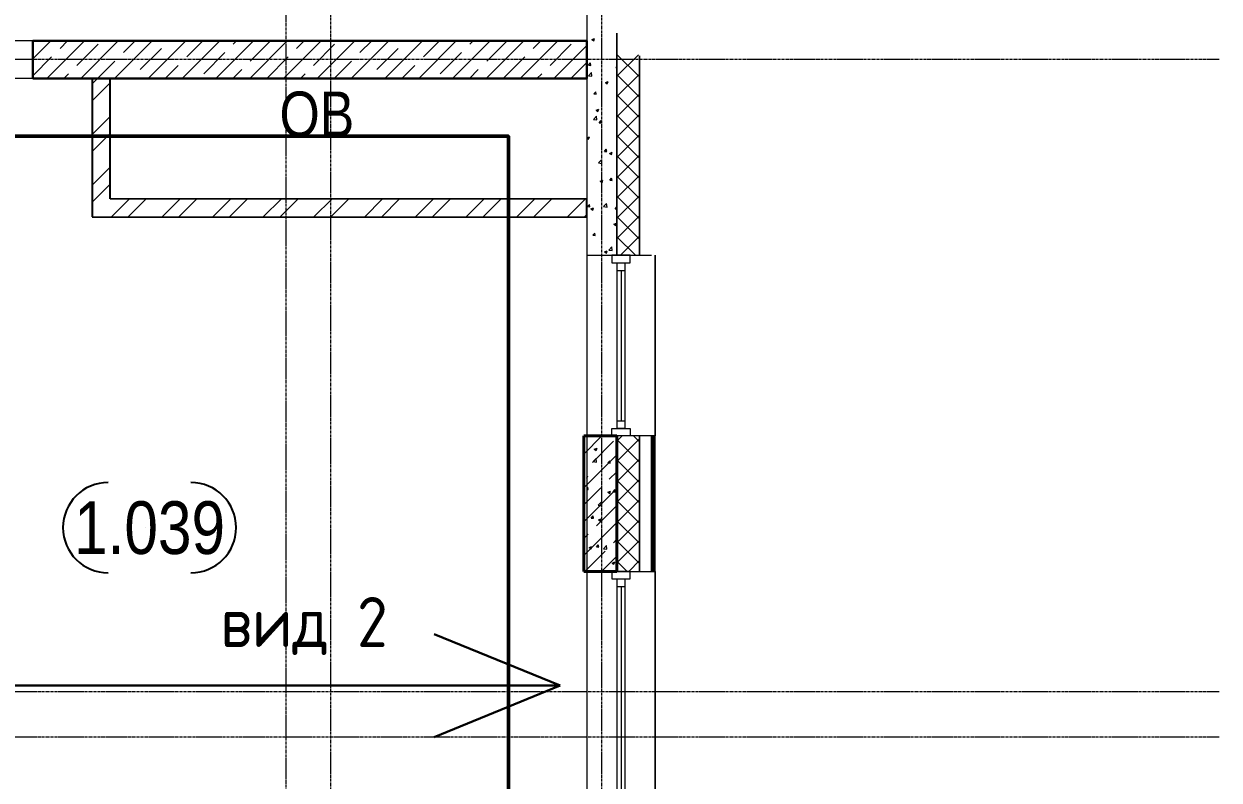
# Model space of a CAD drawing. Header units: millimetres. Extents: x -24360 to 609566, y -391049 to 148426.
# Drawn here: x 222861 to 230800, y -181836 to -176812 of the extents above; entities that cross this region are included whole.
import ezdxf
from ezdxf.enums import TextEntityAlignment as Align

# ---------------------------------------------------------------- set-up
doc = ezdxf.new("R2010")
doc.units = ezdxf.units.MM
doc.linetypes.add('CENTER2', pattern=[28.575, 19.05, -3.175, 3.175, -3.175])
doc.linetypes.add('HIDDEN2', pattern=[4.7625, 3.175, -1.5875])
for name, color, linetype, lineweight in [('A-Wall-Open', 8, 'Continuous', 0), ('A-Wall_Материал_Газоблок_Контур', 250, 'Continuous', 0), ('АР_Колонны', 70, 'Continuous', 30), ('АР_Окна', 4, 'Continuous', 5), ('АР_Стены ЖБ', 7, 'Continuous', 30), ('АР_Стены кирпич', 32, 'Continuous', 25), ('АР_Стены ПЕНОблок', 52, 'Continuous', 20), ('АР_Тонкая', 254, 'Continuous', 5), ('АР_Утеплитель', 31, 'Continuous', 0), ('АР_Штриховка', 8, 'Continuous', 0), ('ОВ_Шахты', 1, 'Continuous', 5), ('осново', 7, 'Continuous', 30)]:
    doc.layers.add(name, color=color, linetype=linetype, lineweight=lineweight)
doc.layers.add('АР_Оси_РД_100', color=7, linetype='Continuous', lineweight=0, true_color=0x525252)
doc.styles.add('style1', font='ARIALN.TTF')
doc.styles.add('СПДС', font='isocpeur.ttf', dxfattribs={"width": 0.9})

msp = doc.modelspace()

# ---------------------------------------------------------------- linework, layer by layer
at = {"color": 1, "lineweight": 50}
msp.add_lwpolyline([(214908, -182115), (219925, -182115), (219925, -177559), (226079, -177559), (226079, -183824), (218441, -183824), (218441, -206215), (214863, -206215), (214908, -182115)], dxfattribs=at)
at = {"color": 18, "true_color": 0x000000}
for centre, radius, start, end in [((223420.926, -180158.966), 300, 90, 270), ((223970.926, -180158.966), 300, 270, 90), ((223320.926, -180158.966), 350, 0, 0.0009527)]:
    msp.add_arc(centre, radius, start, end, dxfattribs=at)
at = {"layer": 'A-Wall-Open', "color": 18, "linetype": 'Continuous', "lineweight": 0, "true_color": 0x000000}
for p, q in [((222920, -176925), (220920, -176925)), ((222920, -177175), (220920, -177175))]:
    msp.add_line(p, q, dxfattribs=at)
at = {"layer": 'A-Wall_Материал_Газоблок_Контур', "color": 18, "linetype": 'Continuous', "lineweight": 0, "true_color": 0x000000}
for p, q in [((226600, -178350), (226600, -179550)), ((227055, -179550), (227055, -178350)), ((226600, -180450), (226600, -183750)), ((227055, -183750), (227055, -180450))]:
    msp.add_line(p, q, dxfattribs=at)
at = {"layer": 'АР_Колонны', "color": 18, "linetype": 'HIDDEN2', "lineweight": 25, "true_color": 0x000000}
for p, q in [((226580, -179550), (226800, -179550)), ((226580, -180450), (226580, -179550)), ((226800, -179550), (226800, -180450)), ((226800, -180450), (226580, -180450))]:
    msp.add_line(p, q, dxfattribs=at)
at = {"layer": 'АР_Колонны', "color": 18, "linetype": 'Continuous', "lineweight": 30, "true_color": 0x000000}
for p, q in [((226800, -179550), (226580, -179550)), ((226580, -179550), (226580, -180450)), ((226800, -180450), (226800, -179550)), ((226580, -180450), (226800, -180450))]:
    msp.add_line(p, q, dxfattribs=at)
at = {"layer": 'АР_Окна', "color": 18, "linetype": 'Continuous', "lineweight": 5, "true_color": 0x000000}
for p, q in [((226600, -178350), (226600, -179550)), ((226887.5, -178350), (226767.5, -178350)), ((226767.5, -178350), (226767.5, -178400)), ((226887.5, -178400), (226887.5, -178350)), ((227055, -178350), (227055, -179550)), ((226767.5, -178400), (226887.5, -178400)), ((226802.5, -178400), (226852.5, -178400)), ((226802.5, -179500), (226802.5, -178400)), ((226802.5, -178450), (226852.5, -178450)), ((226827.5, -178450), (226827.5, -179450)), ((226852.5, -178400), (226852.5, -179500)), ((226802.5, -179450), (226852.5, -179450)), ((226767.5, -179550), (226767.5, -179500)), ((226767.5, -179500), (226887.5, -179500)), ((226887.5, -179550), (226767.5, -179550)), ((226852.5, -179500), (226802.5, -179500)), ((226887.5, -179500), (226887.5, -179550)), ((226600, -180450), (226600, -183750)), ((226887.5, -180450), (226767.5, -180450)), ((226767.5, -180450), (226767.5, -180500)), ((226767.5, -180500), (226887.5, -180500)), ((226802.5, -180500), (226852.5, -180500)), ((226802.5, -183700), (226802.5, -180500)), ((226852.5, -180500), (226852.5, -183700)), ((226887.5, -180500), (226887.5, -180450)), ((227055, -180450), (227055, -183750)), ((226802.5, -180550), (226852.5, -180550)), ((226827.5, -180550), (226827.5, -183650))]:
    msp.add_line(p, q, dxfattribs=at)
at = {"layer": 'АР_Оси_РД_100', "linetype": 'CENTER2'}
msp.add_line((226700, -209450), (226700, -173721.321), dxfattribs=at)
for points in [[(224450, -173721.321), (224600, -174121.321), (224600, -209450)], [(224900, -209450), (224900, -174121.321), (225050, -173721.321)], [(230800, -177050), (212095.043, -177050), (211595.043, -177200)], [(230800, -181250), (212095.043, -181250), (211595.043, -181100)], [(230800, -181550), (212095.043, -181550), (211595.043, -181700)]]:
    msp.add_lwpolyline(points, dxfattribs=at)
at = {"layer": 'АР_Стены ЖБ', "color": 18, "linetype": 'Continuous', "lineweight": 30, "true_color": 0x000000}
for p, q in [((226600, -176925), (222920, -176925)), ((222920, -176925), (222920, -177175)), ((226600, -177175), (226600, -176925)), ((222920, -177175), (226600, -177175))]:
    msp.add_line(p, q, dxfattribs=at)
at = {"layer": 'АР_Стены ЖБ', "color": 18, "linetype": 'Continuous', "lineweight": 40, "true_color": 0x000000}
for p, q in [((226800, -179550), (226580, -179550)), ((226580, -179550), (226580, -180450)), ((226800, -180450), (226800, -179550)), ((226580, -180450), (226800, -180450))]:
    msp.add_line(p, q, dxfattribs=at)
at = {"layer": 'АР_Стены кирпич', "color": 18, "linetype": 'Continuous', "lineweight": 25, "true_color": 0x000000}
for p, q in [((223435, -177175), (223315, -177175)), ((223315, -177175), (223315, -178093.646)), ((223435, -177973.769), (223435, -177175)), ((226600, -177977), (223435, -177973.769)), ((226599.877, -178097), (226600, -177977)), ((223315, -178093.646), (226599.877, -178097))]:
    msp.add_line(p, q, dxfattribs=at)
at = {"layer": 'АР_Стены ПЕНОблок', "color": 18, "linetype": 'Continuous', "lineweight": 20, "true_color": 0x000000}
for p, q in [((226600, -176675), (226600, -178350)), ((226800, -178350), (226800, -176875)), ((226600, -178350), (226800, -178350)), ((226800, -179550), (226600, -179550)), ((226600, -179550), (226600, -180450)), ((226800, -180450), (226800, -179550)), ((226600, -180450), (226800, -180450))]:
    msp.add_line(p, q, dxfattribs=at)
at = {"layer": 'АР_Тонкая', "color": 18, "linetype": 'Continuous', "lineweight": 5, "true_color": 0x000000}
for p, q in [((226950, -177025), (226950, -178350)), ((226950, -178350), (227030, -178350)), ((227030, -179550), (226950, -179550)), ((226950, -179550), (226950, -180450)), ((227030, -180450), (227030, -179550)), ((227055, -179550), (227030, -179550)), ((227030, -179550), (227030, -180450)), ((227055, -180450), (227055, -179550)), ((226950, -180450), (227030, -180450)), ((227030, -180450), (227055, -180450))]:
    msp.add_line(p, q, dxfattribs=at)
at = {"layer": 'АР_Утеплитель', "color": 18, "linetype": 'Continuous', "lineweight": 0, "true_color": 0x000000}
for p, q in [((226800, -176875), (226800, -178350)), ((226950, -178350), (226950, -177025)), ((226800, -178350), (226950, -178350)), ((226950, -179550), (226800, -179550)), ((226800, -179550), (226800, -180450)), ((226950, -180450), (226950, -179550)), ((226800, -180450), (226950, -180450))]:
    msp.add_line(p, q, dxfattribs=at)
at = {"layer": 'АР_Штриховка', "color": 18, "linetype": 'Continuous', "lineweight": 5, "true_color": 0x000000}
for p, q in [((222920, -177044.514), (223039.514, -176925)), ((222920, -176932.261), (222927.261, -176925)), ((223014.021, -177175), (223264.021, -176925)), ((223101.221, -176975.547), (223151.768, -176925)), ((223213.474, -177087.8), (223353.79, -176947.484)), ((223238.527, -177175), (223488.527, -176925)), ((223463.034, -177175), (223713.034, -176925)), ((223522.17, -177003.61), (223600.781, -176925)), ((223687.54, -177175), (223937.54, -176925)), ((223912.047, -177175), (224162.047, -176925)), ((223943.12, -177031.674), (224049.793, -176925)), ((224136.553, -177175), (224386.553, -176925)), ((224251.816, -176947.484), (224274.3, -176925)), ((224361.059, -177175), (224611.059, -176925)), ((224364.069, -177059.737), (224498.806, -176925)), ((224585.566, -177175), (224835.566, -176925)), ((224672.765, -176975.547), (224723.313, -176925)), ((224785.019, -177087.8), (224925.335, -176947.484)), ((224810.072, -177175), (225060.072, -176925)), ((225034.579, -177175), (225284.579, -176925)), ((225093.715, -177003.61), (225172.325, -176925)), ((225259.085, -177175), (225509.085, -176925)), ((225483.591, -177175), (225733.591, -176925)), ((225514.665, -177031.674), (225621.338, -176925)), ((225708.098, -177175), (225958.098, -176925)), ((225823.361, -176947.484), (225845.845, -176925)), ((225932.604, -177175), (226182.604, -176925)), ((225935.614, -177059.737), (226070.351, -176925)), ((226157.111, -177175), (226407.111, -176925)), ((226244.31, -176975.547), (226294.857, -176925)), ((226356.564, -177087.8), (226496.88, -176947.484)), ((222920, -177156.768), (223045.094, -177031.674)), ((223634.423, -177115.863), (223774.74, -176975.547)), ((224055.373, -177143.927), (224195.689, -177003.61)), ((224476.322, -177171.99), (224616.639, -177031.674)), ((225205.968, -177115.863), (225346.285, -176975.547)), ((225626.918, -177143.927), (225767.234, -177003.61)), ((226047.867, -177171.99), (226188.184, -177031.674)), ((226381.617, -177175), (226600, -176956.617)), ((223350.781, -177175), (223466.044, -177059.737)), ((223799.793, -177175), (223886.993, -177087.8)), ((224922.325, -177175), (225037.588, -177059.737)), ((225371.338, -177175), (225458.538, -177087.8)), ((226493.87, -177175), (226600, -177068.87)), ((223126.274, -177175), (223157.347, -177143.927)), ((223575.287, -177175), (223578.297, -177171.99)), ((224248.806, -177175), (224307.943, -177115.863)), ((224697.819, -177175), (224728.892, -177143.927)), ((225146.832, -177175), (225149.842, -177171.99)), ((225820.351, -177175), (225879.487, -177115.863)), ((226269.364, -177175), (226300.437, -177143.927)), ((226580, -179670.694), (226700.694, -179550)), ((226580, -179558.441), (226588.441, -179550)), ((226637.197, -179725.75), (226777.513, -179585.434)), ((226580, -179895.2), (226800, -179675.2)), ((226580, -179782.947), (226581.07, -179781.877)), ((226749.45, -179838.004), (226800, -179787.453)), ((226580, -180007.453), (226693.323, -179894.13)), ((226580, -180119.707), (226800, -179899.707)), ((226665.26, -180146.7), (226800, -180011.96)), ((226580, -180344.213), (226800, -180124.213)), ((226580, -180231.96), (226609.133, -180202.827)), ((226777.513, -180258.953), (226800, -180236.466)), ((226586.466, -180450), (226721.386, -180315.08)), ((226698.719, -180450), (226800, -180348.719))]:
    msp.add_line(p, q, dxfattribs=at)
at = {"layer": 'АР_Штриховка', "color": 18, "linetype": 'Continuous', "lineweight": 0, "true_color": 0x000000}
for p, q in [((226633.706, -176915.425), (226646.341, -176923.947)), ((226633.73, -176915.372), (226651.515, -176908.545)), ((226646.346, -176923.949), (226651.496, -176908.6)), ((226950, -177164.872), (226800, -177014.872)), ((226800, -177160.728), (226942.864, -177017.864)), ((226611.813, -177086.712), (226626.995, -177088.04)), ((226611.814, -177086.71), (226624.059, -177072.117)), ((226627.102, -177088.02), (226624.165, -177072.099)), ((226793.998, -177102.649), (226800, -177095.497)), ((226793.998, -177102.651), (226800, -177103.176)), ((223315, -177210.78), (223350.781, -177175)), ((226610.898, -177157.063), (226630.681, -177136.444)), ((226610.919, -177157.109), (226633.509, -177160.612)), ((226633.517, -177160.563), (226630.711, -177136.441)), ((226800, -177295.432), (226950, -177145.432)), ((226950, -177299.576), (226800, -177149.576)), ((223315, -177323.034), (223435, -177203.034)), ((226647.057, -177277.767), (226659.302, -177263.174)), ((226662.345, -177279.077), (226659.408, -177263.156)), ((226723.518, -177201.878), (226736.153, -177210.4)), ((226723.542, -177201.826), (226741.327, -177194.999)), ((226736.158, -177210.402), (226741.309, -177195.053)), ((226647.057, -177277.768), (226662.239, -177279.097)), ((226800, -177430.136), (226950, -177280.136)), ((226950, -177434.28), (226800, -177284.28)), ((223315, -177547.54), (223435, -177427.54)), ((226644.573, -177446.531), (226664.356, -177425.912)), ((226661.716, -177386.066), (226674.351, -177394.588)), ((226661.74, -177386.014), (226679.525, -177379.187)), ((226667.191, -177450.031), (226664.385, -177425.909)), ((226674.356, -177394.59), (226679.507, -177379.241)), ((226800, -177564.84), (226950, -177414.84)), ((226950, -177568.984), (226800, -177418.984)), ((226644.594, -177446.577), (226667.184, -177450.08)), ((226682.3, -177468.824), (226694.546, -177454.231)), ((226682.3, -177468.825), (226697.482, -177470.154)), ((226697.587, -177470.134), (226694.65, -177454.213)), ((223315, -177659.793), (223435, -177539.793)), ((226600, -177570.178), (226617.723, -177563.375)), ((226600, -177570.312), (226612.549, -177578.776)), ((226612.554, -177578.778), (226617.705, -177563.429)), ((226800, -177699.544), (226950, -177549.544)), ((226950, -177703.687), (226800, -177553.687)), ((226717.544, -177659.881), (226729.789, -177645.288)), ((226717.544, -177659.882), (226732.726, -177661.21)), ((226732.83, -177661.191), (226729.893, -177645.27)), ((226751.552, -177672.467), (226769.337, -177665.64)), ((226764.169, -177681.043), (226769.319, -177665.694)), ((226678.247, -177736), (226698.031, -177715.381)), ((226678.269, -177736.045), (226700.859, -177739.548)), ((226700.866, -177739.5), (226698.06, -177715.377)), ((226751.529, -177672.519), (226764.163, -177681.041)), ((226800, -177834.248), (226950, -177684.248)), ((226950, -177838.391), (226800, -177688.391)), ((223315, -177884.3), (223435, -177764.3)), ((226800, -177968.951), (226950, -177818.951)), ((226950, -177973.095), (226800, -177823.095)), ((223315, -177996.553), (223435, -177876.553)), ((226689.727, -177856.707), (226702.361, -177865.229)), ((226689.75, -177856.655), (226707.535, -177849.828)), ((226702.367, -177865.231), (226707.517, -177849.882)), ((226752.787, -177850.938), (226765.032, -177836.344)), ((226752.787, -177850.939), (226767.969, -177852.267)), ((226768.073, -177852.248), (226765.136, -177836.327)), ((223442.283, -178093.776), (223562.161, -177973.898)), ((223554.422, -178093.891), (223674.3, -177974.013)), ((223778.699, -178094.12), (223898.577, -177974.242)), ((223890.838, -178094.234), (224010.716, -177974.356)), ((224115.115, -178094.463), (224234.993, -177974.585)), ((224227.254, -178094.578), (224347.132, -177974.7)), ((224451.532, -178094.807), (224571.409, -177974.929)), ((224563.67, -178094.921), (224683.548, -177975.043)), ((224787.948, -178095.15), (224907.825, -177975.272)), ((224900.086, -178095.264), (225019.964, -177975.387)), ((225124.364, -178095.493), (225244.241, -177975.616)), ((225236.503, -178095.608), (225356.38, -177975.73)), ((225460.78, -178095.837), (225580.658, -177975.959)), ((225572.919, -178095.951), (225692.796, -177976.074)), ((225797.196, -178096.18), (225917.074, -177976.303)), ((225909.335, -178096.295), (226029.213, -177976.417)), ((226133.612, -178096.524), (226253.49, -177976.646)), ((226245.751, -178096.638), (226365.629, -177976.761)), ((226470.028, -178096.867), (226589.906, -177976.99)), ((226800, -178103.655), (226950, -177953.655)), ((226950, -178107.799), (226800, -177957.799)), ((226605.846, -178026.055), (226618.091, -178011.462)), ((226605.846, -178026.057), (226621.028, -178027.385)), ((226621.132, -178027.366), (226618.195, -178011.444)), ((226627.925, -178040.895), (226640.559, -178049.417)), ((226627.948, -178040.843), (226645.733, -178034.016)), ((226640.565, -178049.419), (226645.715, -178034.07)), ((226711.922, -178025.468), (226731.706, -178004.849)), ((226711.944, -178025.513), (226734.533, -178029.016)), ((226734.541, -178028.968), (226731.735, -178004.846)), ((226788.031, -178041.994), (226800, -178027.73)), ((226788.031, -178041.996), (226800, -178043.043)), ((226582.167, -178096.982), (226599.896, -178079.253)), ((226779.539, -178143.16), (226792.174, -178151.683)), ((226779.563, -178143.108), (226797.347, -178136.282)), ((226792.179, -178151.684), (226797.329, -178136.335)), ((226800, -178238.359), (226950, -178088.359)), ((226950, -178242.503), (226800, -178092.503)), ((226641.089, -178217.112), (226653.335, -178202.519)), ((226641.089, -178217.114), (226656.271, -178218.442)), ((226656.375, -178218.423), (226653.438, -178202.501)), ((226823.063, -178350), (226950, -178223.063)), ((226745.597, -178314.937), (226765.381, -178294.318)), ((226768.216, -178318.437), (226765.409, -178294.314)), ((226922.793, -178350), (226800, -178227.207)), ((226717.737, -178327.348), (226730.372, -178335.871)), ((226717.761, -178327.297), (226735.545, -178320.47)), ((226730.377, -178335.872), (226735.527, -178320.523)), ((226745.618, -178314.981), (226768.208, -178318.485)), ((226800, -179585.398), (226835.398, -179550)), ((226800, -179720.101), (226950, -179570.101)), ((226950, -179589.541), (226910.459, -179550)), ((227030, -179551), (227055, -179551)), ((227030, -179552), (227055, -179552)), ((227030, -179553), (227055, -179553)), ((227030, -179554), (227055, -179554)), ((227030, -179555), (227055, -179555)), ((227030, -179556), (227055, -179556)), ((227030, -179557), (227055, -179557)), ((227030, -179558), (227055, -179558)), ((227030, -179559), (227055, -179559)), ((227030, -179560), (227055, -179560)), ((227030, -179561), (227055, -179561)), ((227030, -179562), (227055, -179562)), ((227030, -179563), (227055, -179563)), ((227030, -179564), (227055, -179564)), ((227030, -179565), (227055, -179565)), ((227030, -179566), (227055, -179566)), ((227030, -179567), (227055, -179567)), ((227030, -179568), (227055, -179568)), ((227030, -179569), (227055, -179569)), ((227030, -179570), (227055, -179570)), ((227030, -179571), (227055, -179571)), ((227030, -179572), (227055, -179572)), ((227030, -179573), (227055, -179573)), ((226650.154, -179637.007), (226662.788, -179645.529)), ((226650.177, -179636.956), (226667.961, -179630.129)), ((226662.793, -179645.531), (226667.944, -179630.181)), ((226950, -179724.245), (226800, -179574.245)), ((227030, -179574), (227055, -179574)), ((227030, -179575), (227055, -179575)), ((227030, -179576), (227055, -179576)), ((227030, -179577), (227055, -179577)), ((227030, -179578), (227055, -179578)), ((227030, -179579), (227055, -179579)), ((227030, -179580), (227055, -179580)), ((227030, -179581), (227055, -179581)), ((227030, -179582), (227055, -179582)), ((227030, -179583), (227055, -179583)), ((227030, -179584), (227055, -179584)), ((227030, -179585), (227055, -179585)), ((227030, -179586), (227055, -179586)), ((227030, -179587), (227055, -179587)), ((227030, -179588), (227055, -179588)), ((227030, -179589), (227055, -179589)), ((227030, -179590), (227055, -179590)), ((227030, -179591), (227055, -179591)), ((227030, -179592), (227055, -179592)), ((227030, -179593), (227055, -179593)), ((227030, -179594), (227055, -179594)), ((227030, -179595), (227055, -179595)), ((227030, -179596), (227055, -179596)), ((227030, -179597), (227055, -179597)), ((227030, -179598), (227055, -179598)), ((227030, -179599), (227055, -179599)), ((227030, -179600), (227055, -179600)), ((227030, -179601), (227055, -179601)), ((227030, -179602), (227055, -179602)), ((227030, -179603), (227055, -179603)), ((227030, -179604), (227055, -179604)), ((227030, -179605), (227055, -179605)), ((227030, -179606), (227055, -179606)), ((227030, -179607), (227055, -179607)), ((227030, -179608), (227055, -179608)), ((227030, -179609), (227055, -179609)), ((227030, -179610), (227055, -179610)), ((227030, -179611), (227055, -179611)), ((227030, -179612), (227055, -179612)), ((227030, -179613), (227055, -179613)), ((227030, -179614), (227055, -179614)), ((227030, -179615), (227055, -179615)), ((227030, -179616), (227055, -179616)), ((227030, -179617), (227055, -179617)), ((227030, -179618), (227055, -179618)), ((227030, -179619), (227055, -179619)), ((227030, -179620), (227055, -179620)), ((227030, -179621), (227055, -179621)), ((227030, -179622), (227055, -179622)), ((227030, -179623), (227055, -179623)), ((227030, -179624), (227055, -179624)), ((227030, -179625), (227055, -179625)), ((227030, -179626), (227055, -179626)), ((227030, -179627), (227055, -179627)), ((227030, -179628), (227055, -179628)), ((227030, -179629), (227055, -179629)), ((227030, -179630), (227055, -179630)), ((227030, -179631), (227055, -179631)), ((227030, -179632), (227055, -179632)), ((227030, -179633), (227055, -179633)), ((227030, -179634), (227055, -179634)), ((227030, -179635), (227055, -179635)), ((227030, -179636), (227055, -179636)), ((227030, -179637), (227055, -179637)), ((227030, -179638), (227055, -179638)), ((227030, -179639), (227055, -179639)), ((227030, -179640), (227055, -179640)), ((227030, -179641), (227055, -179641)), ((227030, -179642), (227055, -179642)), ((227030, -179643), (227055, -179643)), ((227030, -179644), (227055, -179644)), ((227030, -179645), (227055, -179645)), ((227030, -179646), (227055, -179646)), ((227030, -179647), (227055, -179647)), ((227030, -179648), (227055, -179648)), ((227030, -179649), (227055, -179649)), ((227030, -179650), (227055, -179650)), ((227030, -179651), (227055, -179651)), ((227030, -179652), (227055, -179652)), ((226642.893, -179720.237), (226662.676, -179699.618)), ((226642.913, -179720.28), (226665.503, -179723.783)), ((226665.51, -179723.737), (226662.704, -179699.614)), ((226740.852, -179729.628), (226753.097, -179715.035)), ((226740.852, -179729.629), (226756.034, -179730.957)), ((226756.134, -179730.939), (226753.197, -179715.018)), ((226800, -179854.805), (226950, -179704.805)), ((226950, -179858.949), (226800, -179708.949)), ((227030, -179653), (227055, -179653)), ((227030, -179654), (227055, -179654)), ((227030, -179655), (227055, -179655)), ((227030, -179656), (227055, -179656)), ((227030, -179657), (227055, -179657)), ((227030, -179658), (227055, -179658)), ((227030, -179659), (227055, -179659)), ((227030, -179660), (227055, -179660)), ((227030, -179661), (227055, -179661)), ((227030, -179662), (227055, -179662)), ((227030, -179663), (227055, -179663)), ((227030, -179664), (227055, -179664)), ((227030, -179665), (227055, -179665)), ((227030, -179666), (227055, -179666)), ((227030, -179667), (227055, -179667)), ((227030, -179668), (227055, -179668)), ((227030, -179669), (227055, -179669)), ((227030, -179670), (227055, -179670)), ((227030, -179671), (227055, -179671)), ((227030, -179672), (227055, -179672)), ((227030, -179673), (227055, -179673)), ((227030, -179674), (227055, -179674)), ((227030, -179675), (227055, -179675)), ((227030, -179676), (227055, -179676)), ((227030, -179677), (227055, -179677)), ((227030, -179678), (227055, -179678)), ((227030, -179679), (227055, -179679)), ((227030, -179680), (227055, -179680)), ((227030, -179681), (227055, -179681)), ((227030, -179682), (227055, -179682)), ((227030, -179683), (227055, -179683)), ((227030, -179684), (227055, -179684)), ((227030, -179685), (227055, -179685)), ((227030, -179686), (227055, -179686)), ((227030, -179687), (227055, -179687)), ((227030, -179688), (227055, -179688)), ((227030, -179689), (227055, -179689)), ((227030, -179690), (227055, -179690)), ((227030, -179691), (227055, -179691)), ((227030, -179692), (227055, -179692)), ((227030, -179693), (227055, -179693)), ((227030, -179694), (227055, -179694)), ((227030, -179695), (227055, -179695)), ((227030, -179696), (227055, -179696)), ((227030, -179697), (227055, -179697)), ((227030, -179698), (227055, -179698)), ((227030, -179699), (227055, -179699)), ((227030, -179700), (227055, -179700)), ((227030, -179701), (227055, -179701)), ((227030, -179702), (227055, -179702)), ((227030, -179703), (227055, -179703)), ((227030, -179704), (227055, -179704)), ((227030, -179705), (227055, -179705)), ((227030, -179706), (227055, -179706)), ((227030, -179707), (227055, -179707)), ((227030, -179708), (227055, -179708)), ((227030, -179709), (227055, -179709)), ((227030, -179710), (227055, -179710)), ((227030, -179711), (227055, -179711)), ((227030, -179712), (227055, -179712)), ((227030, -179713), (227055, -179713)), ((227030, -179714), (227055, -179714)), ((227030, -179715), (227055, -179715)), ((227030, -179716), (227055, -179716)), ((227030, -179717), (227055, -179717)), ((227030, -179718), (227055, -179718)), ((227030, -179719), (227055, -179719)), ((227030, -179720), (227055, -179720)), ((227030, -179721), (227055, -179721)), ((227030, -179722), (227055, -179722)), ((227030, -179723), (227055, -179723)), ((227030, -179724), (227055, -179724)), ((227030, -179725), (227055, -179725)), ((227030, -179726), (227055, -179726)), ((227030, -179727), (227055, -179727)), ((227030, -179728), (227055, -179728)), ((227030, -179729), (227055, -179729)), ((227030, -179730), (227055, -179730)), ((227030, -179731), (227055, -179731)), ((227030, -179732), (227055, -179732)), ((227030, -179733), (227055, -179733)), ((227030, -179734), (227055, -179734)), ((227030, -179735), (227055, -179735)), ((227030, -179736), (227055, -179736)), ((227030, -179737), (227055, -179737)), ((227030, -179738), (227055, -179738)), ((227030, -179739), (227055, -179739)), ((227030, -179740), (227055, -179740)), ((227030, -179741), (227055, -179741)), ((227030, -179742), (227055, -179742)), ((227030, -179743), (227055, -179743)), ((227030, -179744), (227055, -179744)), ((227030, -179745), (227055, -179745)), ((227030, -179746), (227055, -179746)), ((227030, -179747), (227055, -179747)), ((227030, -179748), (227055, -179748)), ((227030, -179749), (227055, -179749)), ((227030, -179750), (227055, -179750)), ((227030, -179751), (227055, -179751)), ((227030, -179752), (227055, -179752)), ((227030, -179753), (227055, -179753)), ((227030, -179754), (227055, -179754)), ((227030, -179755), (227055, -179755)), ((227030, -179756), (227055, -179756)), ((227030, -179757), (227055, -179757)), ((227030, -179758), (227055, -179758)), ((227030, -179759), (227055, -179759)), ((227030, -179760), (227055, -179760)), ((227030, -179761), (227055, -179761)), ((227030, -179762), (227055, -179762)), ((227030, -179763), (227055, -179763)), ((227030, -179764), (227055, -179764)), ((227030, -179765), (227055, -179765)), ((227030, -179766), (227055, -179766)), ((227030, -179767), (227055, -179767)), ((227030, -179768), (227055, -179768)), ((227030, -179769), (227055, -179769)), ((227030, -179770), (227055, -179770)), ((227030, -179771), (227055, -179771)), ((227030, -179772), (227055, -179772)), ((227030, -179773), (227055, -179773)), ((227030, -179774), (227055, -179774)), ((227030, -179775), (227055, -179775)), ((227030, -179776), (227055, -179776)), ((227030, -179777), (227055, -179777)), ((227030, -179778), (227055, -179778)), ((227030, -179779), (227055, -179779)), ((227030, -179780), (227055, -179780)), ((227030, -179781), (227055, -179781)), ((227030, -179782), (227055, -179782)), ((227030, -179783), (227055, -179783)), ((227030, -179784), (227055, -179784)), ((227030, -179785), (227055, -179785)), ((227030, -179786), (227055, -179786)), ((227030, -179787), (227055, -179787)), ((227030, -179788), (227055, -179788)), ((227030, -179789), (227055, -179789)), ((227030, -179790), (227055, -179790)), ((227030, -179791), (227055, -179791)), ((227030, -179792), (227055, -179792)), ((227030, -179793), (227055, -179793)), ((227030, -179794), (227055, -179794)), ((227030, -179795), (227055, -179795)), ((227030, -179796), (227055, -179796)), ((227030, -179797), (227055, -179797)), ((227030, -179798), (227055, -179798)), ((227030, -179799), (227055, -179799)), ((227030, -179800), (227055, -179800)), ((227030, -179801), (227055, -179801)), ((227030, -179802), (227055, -179802)), ((227030, -179803), (227055, -179803)), ((227030, -179804), (227055, -179804)), ((227030, -179805), (227055, -179805)), ((227030, -179806), (227055, -179806)), ((227030, -179807), (227055, -179807)), ((227030, -179808), (227055, -179808)), ((227030, -179809), (227055, -179809)), ((227030, -179810), (227055, -179810)), ((227030, -179811), (227055, -179811)), ((226600, -179816.681), (226606.159, -179814.317)), ((226600, -179829.052), (226600.986, -179829.717)), ((226600, -179897.489), (226606.156, -179890.152)), ((226600.991, -179829.718), (226606.142, -179814.369)), ((226609.192, -179906.057), (226606.255, -179890.136)), ((226800, -179989.509), (226950, -179839.509)), ((226950, -179993.653), (226800, -179843.653)), ((227030, -179812), (227055, -179812)), ((227030, -179813), (227055, -179813)), ((227030, -179814), (227055, -179814)), ((227030, -179815), (227055, -179815)), ((227030, -179816), (227055, -179816)), ((227030, -179817), (227055, -179817)), ((227030, -179818), (227055, -179818)), ((227030, -179819), (227055, -179819)), ((227030, -179820), (227055, -179820)), ((227030, -179821), (227055, -179821)), ((227030, -179822), (227055, -179822)), ((227030, -179823), (227055, -179823)), ((227030, -179824), (227055, -179824)), ((227030, -179825), (227055, -179825)), ((227030, -179826), (227055, -179826)), ((227030, -179827), (227055, -179827)), ((227030, -179828), (227055, -179828)), ((227030, -179829), (227055, -179829)), ((227030, -179830), (227055, -179830)), ((227030, -179831), (227055, -179831)), ((227030, -179832), (227055, -179832)), ((227030, -179833), (227055, -179833)), ((227030, -179834), (227055, -179834)), ((227030, -179835), (227055, -179835)), ((227030, -179836), (227055, -179836)), ((227030, -179837), (227055, -179837)), ((227030, -179838), (227055, -179838)), ((227030, -179839), (227055, -179839)), ((227030, -179840), (227055, -179840)), ((227030, -179841), (227055, -179841)), ((227030, -179842), (227055, -179842)), ((227030, -179843), (227055, -179843)), ((227030, -179844), (227055, -179844)), ((227030, -179845), (227055, -179845)), ((227030, -179846), (227055, -179846)), ((227030, -179847), (227055, -179847)), ((227030, -179848), (227055, -179848)), ((227030, -179849), (227055, -179849)), ((227030, -179850), (227055, -179850)), ((227030, -179851), (227055, -179851)), ((227030, -179852), (227055, -179852)), ((227030, -179853), (227055, -179853)), ((227030, -179854), (227055, -179854)), ((227030, -179855), (227055, -179855)), ((227030, -179856), (227055, -179856)), ((227030, -179857), (227055, -179857)), ((227030, -179858), (227055, -179858)), ((227030, -179859), (227055, -179859)), ((227030, -179860), (227055, -179860)), ((227030, -179861), (227055, -179861)), ((227030, -179862), (227055, -179862)), ((227030, -179863), (227055, -179863)), ((227030, -179864), (227055, -179864)), ((227030, -179865), (227055, -179865)), ((227030, -179866), (227055, -179866)), ((227030, -179867), (227055, -179867)), ((227030, -179868), (227055, -179868)), ((227030, -179869), (227055, -179869)), ((227030, -179870), (227055, -179870)), ((227030, -179871), (227055, -179871)), ((227030, -179872), (227055, -179872)), ((227030, -179873), (227055, -179873)), ((227030, -179874), (227055, -179874)), ((227030, -179875), (227055, -179875)), ((227030, -179876), (227055, -179876)), ((227030, -179877), (227055, -179877)), ((227030, -179878), (227055, -179878)), ((227030, -179879), (227055, -179879)), ((227030, -179880), (227055, -179880)), ((227030, -179881), (227055, -179881)), ((227030, -179882), (227055, -179882)), ((227030, -179883), (227055, -179883)), ((227030, -179884), (227055, -179884)), ((227030, -179885), (227055, -179885)), ((227030, -179886), (227055, -179886)), ((227030, -179887), (227055, -179887)), ((227030, -179888), (227055, -179888)), ((227030, -179889), (227055, -179889)), ((227030, -179890), (227055, -179890)), ((226600, -179905.28), (226609.093, -179906.075)), ((226739.966, -179923.46), (226752.601, -179931.982)), ((226739.989, -179923.409), (226757.774, -179916.582)), ((226752.606, -179931.984), (226757.756, -179916.635)), ((226776.095, -179920.686), (226791.277, -179922.014)), ((226776.096, -179920.685), (226788.341, -179906.092)), ((226791.376, -179921.996), (226788.44, -179906.075)), ((227030, -179891), (227055, -179891)), ((227030, -179892), (227055, -179892)), ((227030, -179893), (227055, -179893)), ((227030, -179894), (227055, -179894)), ((227030, -179895), (227055, -179895)), ((227030, -179896), (227055, -179896)), ((227030, -179897), (227055, -179897)), ((227030, -179898), (227055, -179898)), ((227030, -179899), (227055, -179899)), ((227030, -179900), (227055, -179900)), ((227030, -179901), (227055, -179901)), ((227030, -179902), (227055, -179902)), ((227030, -179903), (227055, -179903)), ((227030, -179904), (227055, -179904)), ((227030, -179905), (227055, -179905)), ((227030, -179906), (227055, -179906)), ((227030, -179907), (227055, -179907)), ((227030, -179908), (227055, -179908)), ((227030, -179909), (227055, -179909)), ((227030, -179910), (227055, -179910)), ((227030, -179911), (227055, -179911)), ((227030, -179912), (227055, -179912)), ((227030, -179913), (227055, -179913)), ((227030, -179914), (227055, -179914)), ((227030, -179915), (227055, -179915)), ((227030, -179916), (227055, -179916)), ((227030, -179917), (227055, -179917)), ((227030, -179918), (227055, -179918)), ((227030, -179919), (227055, -179919)), ((227030, -179920), (227055, -179920)), ((227030, -179921), (227055, -179921)), ((227030, -179922), (227055, -179922)), ((227030, -179923), (227055, -179923)), ((227030, -179924), (227055, -179924)), ((227030, -179925), (227055, -179925)), ((227030, -179926), (227055, -179926)), ((227030, -179927), (227055, -179927)), ((227030, -179928), (227055, -179928)), ((227030, -179929), (227055, -179929)), ((227030, -179930), (227055, -179930)), ((227030, -179931), (227055, -179931)), ((227030, -179932), (227055, -179932)), ((227030, -179933), (227055, -179933)), ((227030, -179934), (227055, -179934)), ((227030, -179935), (227055, -179935)), ((227030, -179936), (227055, -179936)), ((227030, -179937), (227055, -179937)), ((227030, -179938), (227055, -179938)), ((227030, -179939), (227055, -179939)), ((227030, -179940), (227055, -179940)), ((227030, -179941), (227055, -179941)), ((227030, -179942), (227055, -179942)), ((227030, -179943), (227055, -179943)), ((227030, -179944), (227055, -179944)), ((227030, -179945), (227055, -179945)), ((227030, -179946), (227055, -179946)), ((227030, -179947), (227055, -179947)), ((227030, -179948), (227055, -179948)), ((227030, -179949), (227055, -179949)), ((227030, -179950), (227055, -179950)), ((227030, -179951), (227055, -179951)), ((227030, -179952), (227055, -179952)), ((227030, -179953), (227055, -179953)), ((227030, -179954), (227055, -179954)), ((227030, -179955), (227055, -179955)), ((227030, -179956), (227055, -179956)), ((227030, -179957), (227055, -179957)), ((227030, -179958), (227055, -179958)), ((227030, -179959), (227055, -179959)), ((227030, -179960), (227055, -179960)), ((227030, -179961), (227055, -179961)), ((227030, -179962), (227055, -179962)), ((227030, -179963), (227055, -179963)), ((227030, -179964), (227055, -179964)), ((227030, -179965), (227055, -179965)), ((227030, -179966), (227055, -179966)), ((227030, -179967), (227055, -179967)), ((227030, -179968), (227055, -179968)), ((227030, -179969), (227055, -179969)), ((226676.568, -180009.705), (226696.351, -179989.086)), ((226676.588, -180009.748), (226699.178, -180013.251)), ((226699.185, -180013.205), (226696.379, -179989.083)), ((226800, -180124.213), (226950, -179974.213)), ((226950, -180128.357), (226800, -179978.357)), ((227030, -179970), (227055, -179970)), ((227030, -179971), (227055, -179971)), ((227030, -179972), (227055, -179972)), ((227030, -179973), (227055, -179973)), ((227030, -179974), (227055, -179974)), ((227030, -179975), (227055, -179975)), ((227030, -179976), (227055, -179976)), ((227030, -179977), (227055, -179977)), ((227030, -179978), (227055, -179978)), ((227030, -179979), (227055, -179979)), ((227030, -179980), (227055, -179980)), ((227030, -179981), (227055, -179981)), ((227030, -179982), (227055, -179982)), ((227030, -179983), (227055, -179983)), ((227030, -179984), (227055, -179984)), ((227030, -179985), (227055, -179985)), ((227030, -179986), (227055, -179986)), ((227030, -179987), (227055, -179987)), ((227030, -179988), (227055, -179988)), ((227030, -179989), (227055, -179989)), ((227030, -179990), (227055, -179990)), ((227030, -179991), (227055, -179991)), ((227030, -179992), (227055, -179992)), ((227030, -179993), (227055, -179993)), ((227030, -179994), (227055, -179994)), ((227030, -179995), (227055, -179995)), ((227030, -179996), (227055, -179996)), ((227030, -179997), (227055, -179997)), ((227030, -179998), (227055, -179998)), ((227030, -179999), (227055, -179999)), ((227030, -180000), (227055, -180000)), ((227030, -180001), (227055, -180001)), ((227030, -180002), (227055, -180002)), ((227030, -180003), (227055, -180003)), ((227030, -180004), (227055, -180004)), ((227030, -180005), (227055, -180005)), ((227030, -180006), (227055, -180006)), ((227030, -180007), (227055, -180007)), ((227030, -180008), (227055, -180008)), ((227030, -180009), (227055, -180009)), ((227030, -180010), (227055, -180010)), ((227030, -180011), (227055, -180011)), ((227030, -180012), (227055, -180012)), ((227030, -180013), (227055, -180013)), ((227030, -180014), (227055, -180014)), ((227030, -180015), (227055, -180015)), ((227030, -180016), (227055, -180016)), ((227030, -180017), (227055, -180017)), ((227030, -180018), (227055, -180018)), ((227030, -180019), (227055, -180019)), ((227030, -180020), (227055, -180020)), ((227030, -180021), (227055, -180021)), ((227030, -180022), (227055, -180022)), ((227030, -180023), (227055, -180023)), ((227030, -180024), (227055, -180024)), ((227030, -180025), (227055, -180025)), ((227030, -180026), (227055, -180026)), ((227030, -180027), (227055, -180027)), ((227030, -180028), (227055, -180028)), ((227030, -180029), (227055, -180029)), ((227030, -180030), (227055, -180030)), ((227030, -180031), (227055, -180031)), ((227030, -180032), (227055, -180032)), ((227030, -180033), (227055, -180033)), ((227030, -180034), (227055, -180034)), ((227030, -180035), (227055, -180035)), ((227030, -180036), (227055, -180036)), ((227030, -180037), (227055, -180037)), ((227030, -180038), (227055, -180038)), ((227030, -180039), (227055, -180039)), ((227030, -180040), (227055, -180040)), ((227030, -180041), (227055, -180041)), ((227030, -180042), (227055, -180042)), ((227030, -180043), (227055, -180043)), ((227030, -180044), (227055, -180044)), ((227030, -180045), (227055, -180045)), ((227030, -180046), (227055, -180046)), ((227030, -180047), (227055, -180047)), ((227030, -180048), (227055, -180048)), ((227030, -180049), (227055, -180049)), ((226629.154, -180095.802), (226641.399, -180081.209)), ((226629.154, -180095.804), (226644.336, -180097.132)), ((226644.435, -180097.114), (226641.498, -180081.192)), ((226678.164, -180107.648), (226690.799, -180116.17)), ((226678.187, -180107.597), (226695.972, -180100.77)), ((226690.804, -180116.172), (226695.954, -180100.823)), ((226800, -180258.917), (226950, -180108.917)), ((226950, -180263.06), (226800, -180113.06)), ((227030, -180050), (227055, -180050)), ((227030, -180051), (227055, -180051)), ((227030, -180052), (227055, -180052)), ((227030, -180053), (227055, -180053)), ((227030, -180054), (227055, -180054)), ((227030, -180055), (227055, -180055)), ((227030, -180056), (227055, -180056)), ((227030, -180057), (227055, -180057)), ((227030, -180058), (227055, -180058)), ((227030, -180059), (227055, -180059)), ((227030, -180060), (227055, -180060)), ((227030, -180061), (227055, -180061)), ((227030, -180062), (227055, -180062)), ((227030, -180063), (227055, -180063)), ((227030, -180064), (227055, -180064)), ((227030, -180065), (227055, -180065)), ((227030, -180066), (227055, -180066)), ((227030, -180067), (227055, -180067)), ((227030, -180068), (227055, -180068)), ((227030, -180069), (227055, -180069)), ((227030, -180070), (227055, -180070)), ((227030, -180071), (227055, -180071)), ((227030, -180072), (227055, -180072)), ((227030, -180073), (227055, -180073)), ((227030, -180074), (227055, -180074)), ((227030, -180075), (227055, -180075)), ((227030, -180076), (227055, -180076)), ((227030, -180077), (227055, -180077)), ((227030, -180078), (227055, -180078)), ((227030, -180079), (227055, -180079)), ((227030, -180080), (227055, -180080)), ((227030, -180081), (227055, -180081)), ((227030, -180082), (227055, -180082)), ((227030, -180083), (227055, -180083)), ((227030, -180084), (227055, -180084)), ((227030, -180085), (227055, -180085)), ((227030, -180086), (227055, -180086)), ((227030, -180087), (227055, -180087)), ((227030, -180088), (227055, -180088)), ((227030, -180089), (227055, -180089)), ((227030, -180090), (227055, -180090)), ((227030, -180091), (227055, -180091)), ((227030, -180092), (227055, -180092)), ((227030, -180093), (227055, -180093)), ((227030, -180094), (227055, -180094)), ((227030, -180095), (227055, -180095)), ((227030, -180096), (227055, -180096)), ((227030, -180097), (227055, -180097)), ((227030, -180098), (227055, -180098)), ((227030, -180099), (227055, -180099)), ((227030, -180100), (227055, -180100)), ((227030, -180101), (227055, -180101)), ((227030, -180102), (227055, -180102)), ((227030, -180103), (227055, -180103)), ((227030, -180104), (227055, -180104)), ((227030, -180105), (227055, -180105)), ((227030, -180106), (227055, -180106)), ((227030, -180107), (227055, -180107)), ((227030, -180108), (227055, -180108)), ((227030, -180109), (227055, -180109)), ((227030, -180110), (227055, -180110)), ((227030, -180111), (227055, -180111)), ((227030, -180112), (227055, -180112)), ((227030, -180113), (227055, -180113)), ((227030, -180114), (227055, -180114)), ((227030, -180115), (227055, -180115)), ((227030, -180116), (227055, -180116)), ((227030, -180117), (227055, -180117)), ((227030, -180118), (227055, -180118)), ((227030, -180119), (227055, -180119)), ((227030, -180120), (227055, -180120)), ((227030, -180121), (227055, -180121)), ((227030, -180122), (227055, -180122)), ((227030, -180123), (227055, -180123)), ((227030, -180124), (227055, -180124)), ((227030, -180125), (227055, -180125)), ((227030, -180126), (227055, -180126)), ((227030, -180127), (227055, -180127)), ((227030, -180128), (227055, -180128)), ((227030, -180129), (227055, -180129)), ((227030, -180130), (227055, -180130)), ((227030, -180131), (227055, -180131)), ((227030, -180132), (227055, -180132)), ((227030, -180133), (227055, -180133)), ((227030, -180134), (227055, -180134)), ((227030, -180135), (227055, -180135)), ((227030, -180136), (227055, -180136)), ((227030, -180137), (227055, -180137)), ((227030, -180138), (227055, -180138)), ((227030, -180139), (227055, -180139)), ((227030, -180140), (227055, -180140)), ((227030, -180141), (227055, -180141)), ((227030, -180142), (227055, -180142)), ((227030, -180143), (227055, -180143)), ((227030, -180144), (227055, -180144)), ((227030, -180145), (227055, -180145)), ((227030, -180146), (227055, -180146)), ((227030, -180147), (227055, -180147)), ((227030, -180148), (227055, -180148)), ((227030, -180149), (227055, -180149)), ((227030, -180150), (227055, -180150)), ((227030, -180151), (227055, -180151)), ((227030, -180152), (227055, -180152)), ((227030, -180153), (227055, -180153)), ((227030, -180154), (227055, -180154)), ((227030, -180155), (227055, -180155)), ((227030, -180156), (227055, -180156)), ((227030, -180157), (227055, -180157)), ((227030, -180158), (227055, -180158)), ((227030, -180159), (227055, -180159)), ((227030, -180160), (227055, -180160)), ((227030, -180161), (227055, -180161)), ((227030, -180162), (227055, -180162)), ((227030, -180163), (227055, -180163)), ((227030, -180164), (227055, -180164)), ((227030, -180165), (227055, -180165)), ((227030, -180166), (227055, -180166)), ((227030, -180167), (227055, -180167)), ((227030, -180168), (227055, -180168)), ((227030, -180169), (227055, -180169)), ((227030, -180170), (227055, -180170)), ((227030, -180171), (227055, -180171)), ((227030, -180172), (227055, -180172)), ((227030, -180173), (227055, -180173)), ((227030, -180174), (227055, -180174)), ((227030, -180175), (227055, -180175)), ((227030, -180176), (227055, -180176)), ((227030, -180177), (227055, -180177)), ((227030, -180178), (227055, -180178)), ((227030, -180179), (227055, -180179)), ((227030, -180180), (227055, -180180)), ((227030, -180181), (227055, -180181)), ((227030, -180182), (227055, -180182)), ((227030, -180183), (227055, -180183)), ((227030, -180184), (227055, -180184)), ((227030, -180185), (227055, -180185)), ((227030, -180186), (227055, -180186)), ((227030, -180187), (227055, -180187)), ((227030, -180188), (227055, -180188)), ((227030, -180189), (227055, -180189)), ((227030, -180190), (227055, -180190)), ((227030, -180191), (227055, -180191)), ((227030, -180192), (227055, -180192)), ((227030, -180193), (227055, -180193)), ((227030, -180194), (227055, -180194)), ((227030, -180195), (227055, -180195)), ((227030, -180196), (227055, -180196)), ((227030, -180197), (227055, -180197)), ((227030, -180198), (227055, -180198)), ((227030, -180199), (227055, -180199)), ((227030, -180200), (227055, -180200)), ((227030, -180201), (227055, -180201)), ((227030, -180202), (227055, -180202)), ((227030, -180203), (227055, -180203)), ((227030, -180204), (227055, -180204)), ((227030, -180205), (227055, -180205)), ((227030, -180206), (227055, -180206)), ((227030, -180207), (227055, -180207)), ((227030, -180208), (227055, -180208)), ((226616.385, -180291.785), (226634.17, -180284.958)), ((226629.002, -180300.36), (226634.152, -180285.011)), ((226664.398, -180286.859), (226676.643, -180272.266)), ((226664.398, -180286.861), (226679.58, -180288.189)), ((226679.678, -180288.171), (226676.741, -180272.249)), ((226710.243, -180299.173), (226730.026, -180278.555)), ((226732.86, -180302.674), (226730.053, -180278.551)), ((226800, -180393.621), (226950, -180243.621)), ((226950, -180397.764), (226800, -180247.764)), ((227030, -180209), (227055, -180209)), ((227030, -180210), (227055, -180210)), ((227030, -180211), (227055, -180211)), ((227030, -180212), (227055, -180212)), ((227030, -180213), (227055, -180213)), ((227030, -180214), (227055, -180214)), ((227030, -180215), (227055, -180215)), ((227030, -180216), (227055, -180216)), ((227030, -180217), (227055, -180217)), ((227030, -180218), (227055, -180218)), ((227030, -180219), (227055, -180219)), ((227030, -180220), (227055, -180220)), ((227030, -180221), (227055, -180221)), ((227030, -180222), (227055, -180222)), ((227030, -180223), (227055, -180223)), ((227030, -180224), (227055, -180224)), ((227030, -180225), (227055, -180225)), ((227030, -180226), (227055, -180226)), ((227030, -180227), (227055, -180227)), ((227030, -180228), (227055, -180228)), ((227030, -180229), (227055, -180229)), ((227030, -180230), (227055, -180230)), ((227030, -180231), (227055, -180231)), ((227030, -180232), (227055, -180232)), ((227030, -180233), (227055, -180233)), ((227030, -180234), (227055, -180234)), ((227030, -180235), (227055, -180235)), ((227030, -180236), (227055, -180236)), ((227030, -180237), (227055, -180237)), ((227030, -180238), (227055, -180238)), ((227030, -180239), (227055, -180239)), ((227030, -180240), (227055, -180240)), ((227030, -180241), (227055, -180241)), ((227030, -180242), (227055, -180242)), ((227030, -180243), (227055, -180243)), ((227030, -180244), (227055, -180244)), ((227030, -180245), (227055, -180245)), ((227030, -180246), (227055, -180246)), ((227030, -180247), (227055, -180247)), ((227030, -180248), (227055, -180248)), ((227030, -180249), (227055, -180249)), ((227030, -180250), (227055, -180250)), ((227030, -180251), (227055, -180251)), ((227030, -180252), (227055, -180252)), ((227030, -180253), (227055, -180253)), ((227030, -180254), (227055, -180254)), ((227030, -180255), (227055, -180255)), ((227030, -180256), (227055, -180256)), ((227030, -180257), (227055, -180257)), ((227030, -180258), (227055, -180258)), ((227030, -180259), (227055, -180259)), ((227030, -180260), (227055, -180260)), ((227030, -180261), (227055, -180261)), ((227030, -180262), (227055, -180262)), ((227030, -180263), (227055, -180263)), ((227030, -180264), (227055, -180264)), ((227030, -180265), (227055, -180265)), ((227030, -180266), (227055, -180266)), ((227030, -180267), (227055, -180267)), ((227030, -180268), (227055, -180268)), ((227030, -180269), (227055, -180269)), ((227030, -180270), (227055, -180270)), ((227030, -180271), (227055, -180271)), ((227030, -180272), (227055, -180272)), ((227030, -180273), (227055, -180273)), ((227030, -180274), (227055, -180274)), ((227030, -180275), (227055, -180275)), ((227030, -180276), (227055, -180276)), ((227030, -180277), (227055, -180277)), ((227030, -180278), (227055, -180278)), ((227030, -180279), (227055, -180279)), ((227030, -180280), (227055, -180280)), ((227030, -180281), (227055, -180281)), ((227030, -180282), (227055, -180282)), ((227030, -180283), (227055, -180283)), ((227030, -180284), (227055, -180284)), ((227030, -180285), (227055, -180285)), ((227030, -180286), (227055, -180286)), ((227030, -180287), (227055, -180287)), ((226616.362, -180291.836), (226628.996, -180300.358)), ((226710.263, -180299.216), (226732.853, -180302.72)), ((227030, -180288), (227055, -180288)), ((227030, -180289), (227055, -180289)), ((227030, -180290), (227055, -180290)), ((227030, -180291), (227055, -180291)), ((227030, -180292), (227055, -180292)), ((227030, -180293), (227055, -180293)), ((227030, -180294), (227055, -180294)), ((227030, -180295), (227055, -180295)), ((227030, -180296), (227055, -180296)), ((227030, -180297), (227055, -180297)), ((227030, -180298), (227055, -180298)), ((227030, -180299), (227055, -180299)), ((227030, -180300), (227055, -180300)), ((227030, -180301), (227055, -180301)), ((227030, -180302), (227055, -180302)), ((227030, -180303), (227055, -180303)), ((227030, -180304), (227055, -180304)), ((227030, -180305), (227055, -180305)), ((227030, -180306), (227055, -180306)), ((227030, -180307), (227055, -180307)), ((227030, -180308), (227055, -180308)), ((227030, -180309), (227055, -180309)), ((227030, -180310), (227055, -180310)), ((227030, -180311), (227055, -180311)), ((227030, -180312), (227055, -180312)), ((227030, -180313), (227055, -180313)), ((227030, -180314), (227055, -180314)), ((227030, -180315), (227055, -180315)), ((227030, -180316), (227055, -180316)), ((227030, -180317), (227055, -180317)), ((227030, -180318), (227055, -180318)), ((227030, -180319), (227055, -180319)), ((227030, -180320), (227055, -180320)), ((227030, -180321), (227055, -180321)), ((227030, -180322), (227055, -180322)), ((227030, -180323), (227055, -180323)), ((227030, -180324), (227055, -180324)), ((227030, -180325), (227055, -180325)), ((227030, -180326), (227055, -180326)), ((227030, -180327), (227055, -180327)), ((227030, -180328), (227055, -180328)), ((227030, -180329), (227055, -180329)), ((227030, -180330), (227055, -180330)), ((227030, -180331), (227055, -180331)), ((227030, -180332), (227055, -180332)), ((227030, -180333), (227055, -180333)), ((227030, -180334), (227055, -180334)), ((227030, -180335), (227055, -180335)), ((227030, -180336), (227055, -180336)), ((227030, -180337), (227055, -180337)), ((227030, -180338), (227055, -180338)), ((227030, -180339), (227055, -180339)), ((227030, -180340), (227055, -180340)), ((227030, -180341), (227055, -180341)), ((227030, -180342), (227055, -180342)), ((227030, -180343), (227055, -180343)), ((227030, -180344), (227055, -180344)), ((227030, -180345), (227055, -180345)), ((227030, -180346), (227055, -180346)), ((227030, -180347), (227055, -180347)), ((227030, -180348), (227055, -180348)), ((227030, -180349), (227055, -180349)), ((227030, -180350), (227055, -180350)), ((227030, -180351), (227055, -180351)), ((227030, -180352), (227055, -180352)), ((227030, -180353), (227055, -180353)), ((227030, -180354), (227055, -180354)), ((227030, -180355), (227055, -180355)), ((227030, -180356), (227055, -180356)), ((227030, -180357), (227055, -180357)), ((227030, -180358), (227055, -180358)), ((227030, -180359), (227055, -180359)), ((227030, -180360), (227055, -180360)), ((227030, -180361), (227055, -180361)), ((227030, -180362), (227055, -180362)), ((227030, -180363), (227055, -180363)), ((227030, -180364), (227055, -180364)), ((227030, -180365), (227055, -180365)), ((227030, -180366), (227055, -180366)), ((226767.976, -180394.101), (226780.611, -180402.623)), ((226767.999, -180394.05), (226785.784, -180387.223)), ((226780.616, -180402.625), (226785.766, -180387.276)), ((226867.532, -180450), (226800, -180382.468)), ((226878.324, -180450), (226950, -180378.324)), ((227030, -180367), (227055, -180367)), ((227030, -180368), (227055, -180368)), ((227030, -180369), (227055, -180369)), ((227030, -180370), (227055, -180370)), ((227030, -180371), (227055, -180371)), ((227030, -180372), (227055, -180372)), ((227030, -180373), (227055, -180373)), ((227030, -180374), (227055, -180374)), ((227030, -180375), (227055, -180375)), ((227030, -180376), (227055, -180376)), ((227030, -180377), (227055, -180377)), ((227030, -180378), (227055, -180378)), ((227030, -180379), (227055, -180379)), ((227030, -180380), (227055, -180380)), ((227030, -180381), (227055, -180381)), ((227030, -180382), (227055, -180382)), ((227030, -180383), (227055, -180383)), ((227030, -180384), (227055, -180384)), ((227030, -180385), (227055, -180385)), ((227030, -180386), (227055, -180386)), ((227030, -180387), (227055, -180387)), ((227030, -180388), (227055, -180388)), ((227030, -180389), (227055, -180389)), ((227030, -180390), (227055, -180390)), ((227030, -180391), (227055, -180391)), ((227030, -180392), (227055, -180392)), ((227030, -180393), (227055, -180393)), ((227030, -180394), (227055, -180394)), ((227030, -180395), (227055, -180395)), ((227030, -180396), (227055, -180396)), ((227030, -180397), (227055, -180397)), ((227030, -180398), (227055, -180398)), ((227030, -180399), (227055, -180399)), ((227030, -180400), (227055, -180400)), ((227030, -180401), (227055, -180401)), ((227030, -180402), (227055, -180402)), ((227030, -180403), (227055, -180403)), ((227030, -180404), (227055, -180404)), ((227030, -180405), (227055, -180405)), ((227030, -180406), (227055, -180406)), ((227030, -180407), (227055, -180407)), ((227030, -180408), (227055, -180408)), ((227030, -180409), (227055, -180409)), ((227030, -180410), (227055, -180410)), ((227030, -180411), (227055, -180411)), ((227030, -180412), (227055, -180412)), ((227030, -180413), (227055, -180413)), ((227030, -180414), (227055, -180414)), ((227030, -180415), (227055, -180415)), ((227030, -180416), (227055, -180416)), ((227030, -180417), (227055, -180417)), ((227030, -180418), (227055, -180418)), ((227030, -180419), (227055, -180419)), ((227030, -180420), (227055, -180420)), ((227030, -180421), (227055, -180421)), ((227030, -180422), (227055, -180422)), ((227030, -180423), (227055, -180423)), ((227030, -180424), (227055, -180424)), ((227030, -180425), (227055, -180425)), ((227030, -180426), (227055, -180426)), ((227030, -180427), (227055, -180427)), ((227030, -180428), (227055, -180428)), ((227030, -180429), (227055, -180429)), ((227030, -180430), (227055, -180430)), ((227030, -180431), (227055, -180431)), ((227030, -180432), (227055, -180432)), ((227030, -180433), (227055, -180433)), ((227030, -180434), (227055, -180434)), ((227030, -180435), (227055, -180435)), ((227030, -180436), (227055, -180436)), ((227030, -180437), (227055, -180437)), ((227030, -180438), (227055, -180438)), ((227030, -180439), (227055, -180439)), ((227030, -180440), (227055, -180440)), ((227030, -180441), (227055, -180441)), ((227030, -180442), (227055, -180442)), ((227030, -180443), (227055, -180443)), ((227030, -180444), (227055, -180444)), ((227030, -180445), (227055, -180445)), ((227030, -180446), (227055, -180446)), ((227030, -180447), (227055, -180447)), ((227030, -180448), (227055, -180448)), ((227030, -180449), (227055, -180449)), ((227030, -180450), (227055, -180450))]:
    msp.add_line(p, q, dxfattribs=at)
at = {"layer": 'осново'}
for points in [[(226423.451, -181208.367), (225586.282, -180866.735)], [(223623.451, -181208.367), (220690, -181208.367)], [(223490, -181208.367), (226423.451, -181208.367)], [(226423.451, -181208.367), (225586.282, -181550)]]:
    msp.add_lwpolyline(points, dxfattribs=at)

# ---------------------------------------------------------------- texts
at = {"color": 18, "true_color": 0x000000, "style": 'style1'}
msp.add_attdef('1.039', text='1.039', height=350, dxfattribs=at).set_placement((223695.926, -180158.966), align=Align.MIDDLE)
at = {"layer": 'ОВ_Шахты', "color": 18, "lineweight": 50, "true_color": 0x000000, "style": 'style1'}
msp.add_text('ОВ', height=300, dxfattribs=at).set_placement((224559.025, -177561.889))
at = {"layer": 'осново', "insert": (224166.853, -180619.61), "char_height": 332.5818, "attachment_point": 1, "style": 'СПДС'}
msp.add_mtext_dynamic_manual_height_columns('вид 2', width=2242.80798, gutter_width=1116.392, heights=[0], dxfattribs=at)

doc.saveas('drawing.dxf')
